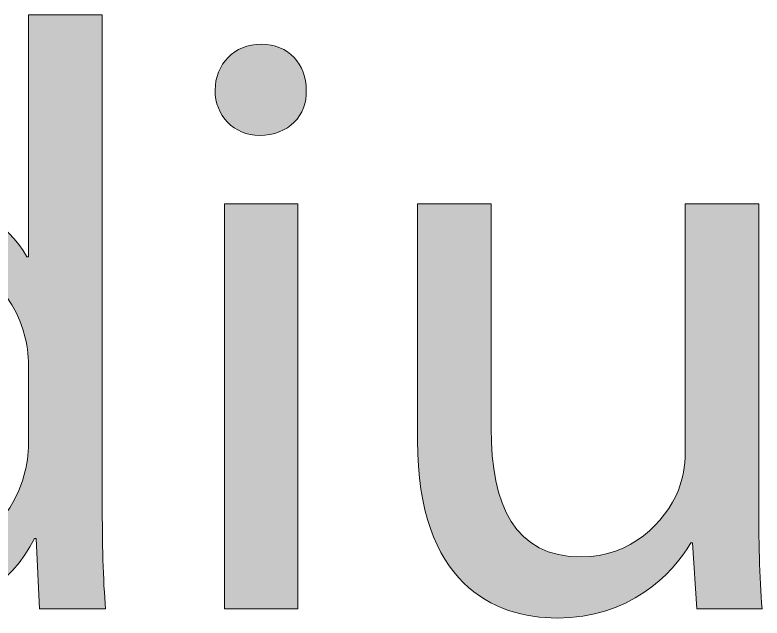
# Model space of a CAD drawing. Header units: inches. Extents: x -572 to 1154, y 60 to 244.
# Drawn here: x 514 to 540.8, y 144.73 to 166.35 of the extents above; entities that cross this region are included whole.
import ezdxf

# ---------------------------------------------------------------- set-up
doc = ezdxf.new("R2010")
doc.units = ezdxf.units.IN
doc.header["$MEASUREMENT"] = 0
doc.layers.add('Layer 1', color=7, linetype='Continuous')

# ---------------------------------------------------------------- blocks, each defined once
blk = doc.blocks.new('block 10')
at = {"layer": 'Layer 1', "true_color": 0xffffff}
h = blk.add_hatch(color=7, dxfattribs=at)
h.dxf.hatch_style = 2
edge = h.paths.add_edge_path()
edge.add_spline(control_points=[(517.133, 166.355), (517.133, 166.355), (517.133, 148.805), (517.133, 148.805), (517.133, 147.515), (517.163, 146.046), (517.252, 145.055), (517.252, 145.055), (514.883, 145.055), (514.883, 145.055), (514.883, 145.055), (514.763, 147.575), (514.763, 147.575), (514.763, 147.575), (514.703, 147.575), (514.703, 147.575), (513.892, 145.955), (512.123, 144.725), (509.753, 144.725), (506.243, 144.725), (503.542, 147.695), (503.542, 152.105), (503.513, 156.935), (506.512, 159.905), (510.052, 159.905), (512.272, 159.905), (513.772, 158.855), (514.432, 157.685), (514.432, 157.685), (514.492, 157.685), (514.492, 157.685), (514.492, 157.685), (514.492, 166.355), (514.492, 166.355), (514.492, 166.355), (517.133, 166.355), (517.133, 166.355), (517.133, 166.355), (517.133, 166.355), (517.133, 166.355)], knot_values=[0, 0, 0, 0, 1, 1, 1, 2, 2, 2, 3, 3, 3, 4, 4, 4, 5, 5, 5, 6, 6, 6, 7, 7, 7, 8, 8, 8, 9, 9, 9, 10, 10, 10, 11, 11, 11, 12, 12, 12, 13, 13, 13, 13], degree=3, periodic=1)
edge = h.paths.add_edge_path()
edge.add_spline(control_points=[(514.493, 153.665), (514.493, 153.995), (514.463, 154.445), (514.373, 154.775), (513.983, 156.456), (512.543, 157.835), (510.562, 157.835), (507.833, 157.835), (506.213, 155.435), (506.213, 152.226), (506.213, 149.286), (507.653, 146.855), (510.503, 146.855), (512.273, 146.855), (513.892, 148.025), (514.373, 150.006), (514.463, 150.366), (514.493, 150.726), (514.493, 151.145), (514.493, 151.145), (514.493, 153.665), (514.493, 153.665), (514.493, 153.665), (514.493, 153.665), (514.493, 153.665)], knot_values=[0, 0, 0, 0, 1, 1, 1, 2, 2, 2, 3, 3, 3, 4, 4, 4, 5, 5, 5, 6, 6, 6, 7, 7, 7, 8, 8, 8, 8], degree=3, periodic=1)
h = blk.add_hatch(color=7, dxfattribs=at)
h.dxf.hatch_style = 2
edge = h.paths.add_edge_path()
edge.add_spline(control_points=[(524.453, 163.655), (524.483, 162.755), (523.823, 162.035), (522.773, 162.035), (521.842, 162.035), (521.182, 162.755), (521.182, 163.655), (521.182, 164.586), (521.872, 165.306), (522.833, 165.306), (523.823, 165.305), (524.453, 164.585), (524.453, 163.655)], knot_values=[0, 0, 0, 0, 1, 1, 1, 2, 2, 2, 3, 3, 3, 4, 4, 4, 4], degree=3, periodic=1)
h.paths.add_polyline_path([(521.513, 145.055), (521.513, 159.575), (524.152, 159.575), (524.152, 145.055)])
h = blk.add_hatch(color=7, dxfattribs=at)
h.dxf.hatch_style = 2
edge = h.paths.add_edge_path()
edge.add_spline(control_points=[(540.682, 149.015), (540.682, 147.515), (540.712, 146.195), (540.802, 145.055), (540.802, 145.055), (538.462, 145.055), (538.462, 145.055), (538.462, 145.055), (538.312, 147.425), (538.312, 147.425), (538.312, 147.425), (538.252, 147.425), (538.252, 147.425), (537.562, 146.255), (536.032, 144.725), (533.452, 144.725), (531.172, 144.725), (528.443, 145.985), (528.443, 151.085), (528.443, 151.085), (528.443, 159.575), (528.443, 159.575), (528.443, 159.575), (531.082, 159.575), (531.082, 159.575), (531.082, 159.575), (531.082, 151.535), (531.082, 151.535), (531.082, 148.775), (531.922, 146.915), (534.323, 146.915), (536.093, 146.915), (537.323, 148.145), (537.802, 149.315), (537.952, 149.705), (538.043, 150.185), (538.043, 150.665), (538.043, 150.665), (538.043, 159.575), (538.043, 159.575), (538.043, 159.575), (540.682, 159.575), (540.682, 159.575), (540.682, 159.575), (540.682, 149.015), (540.682, 149.015)], knot_values=[0, 0, 0, 0, 1, 1, 1, 2, 2, 2, 3, 3, 3, 4, 4, 4, 5, 5, 5, 6, 6, 6, 7, 7, 7, 8, 8, 8, 9, 9, 9, 10, 10, 10, 11, 11, 11, 12, 12, 12, 13, 13, 13, 14, 14, 14, 15, 15, 15, 15], degree=3, periodic=1)
at = {"layer": 'Layer 1', "lineweight": 0}
blk.add_lwpolyline([(521.513, 145.055), (521.513, 159.575), (524.152, 159.575), (524.152, 145.055), (521.513, 145.055)], dxfattribs=at)
for points, knots in [([(517.133, 166.355), (517.133, 166.355), (517.133, 148.805), (517.133, 148.805), (517.133, 147.515), (517.163, 146.046), (517.252, 145.055), (517.252, 145.055), (514.883, 145.055), (514.883, 145.055), (514.883, 145.055), (514.763, 147.575), (514.763, 147.575), (514.763, 147.575), (514.703, 147.575), (514.703, 147.575), (513.892, 145.955), (512.123, 144.725), (509.753, 144.725), (506.243, 144.725), (503.542, 147.695), (503.542, 152.105), (503.513, 156.935), (506.512, 159.905), (510.052, 159.905), (512.272, 159.905), (513.772, 158.855), (514.432, 157.685), (514.432, 157.685), (514.492, 157.685), (514.492, 157.685), (514.492, 157.685), (514.492, 166.355), (514.492, 166.355), (514.492, 166.355), (517.133, 166.355), (517.133, 166.355), (517.133, 166.355), (517.133, 166.355), (517.133, 166.355)], [0, 0, 0, 0, 1, 1, 1, 2, 2, 2, 3, 3, 3, 4, 4, 4, 5, 5, 5, 6, 6, 6, 7, 7, 7, 8, 8, 8, 9, 9, 9, 10, 10, 10, 11, 11, 11, 12, 12, 12, 13, 13, 13, 13]), ([(524.453, 163.655), (524.483, 162.755), (523.823, 162.035), (522.773, 162.035), (521.842, 162.035), (521.182, 162.755), (521.182, 163.655), (521.182, 164.586), (521.872, 165.306), (522.833, 165.306), (523.823, 165.305), (524.453, 164.585), (524.453, 163.655)], [0, 0, 0, 0, 1, 1, 1, 2, 2, 2, 3, 3, 3, 4, 4, 4, 4]), ([(540.682, 149.015), (540.682, 147.515), (540.712, 146.195), (540.802, 145.055), (540.802, 145.055), (538.462, 145.055), (538.462, 145.055), (538.462, 145.055), (538.312, 147.425), (538.312, 147.425), (538.312, 147.425), (538.252, 147.425), (538.252, 147.425), (537.562, 146.255), (536.032, 144.725), (533.452, 144.725), (531.172, 144.725), (528.443, 145.985), (528.443, 151.085), (528.443, 151.085), (528.443, 159.575), (528.443, 159.575), (528.443, 159.575), (531.082, 159.575), (531.082, 159.575), (531.082, 159.575), (531.082, 151.535), (531.082, 151.535), (531.082, 148.775), (531.922, 146.915), (534.323, 146.915), (536.093, 146.915), (537.323, 148.145), (537.802, 149.315), (537.952, 149.705), (538.043, 150.185), (538.043, 150.665), (538.043, 150.665), (538.043, 159.575), (538.043, 159.575), (538.043, 159.575), (540.682, 159.575), (540.682, 159.575), (540.682, 159.575), (540.682, 149.015), (540.682, 149.015)], [0, 0, 0, 0, 1, 1, 1, 2, 2, 2, 3, 3, 3, 4, 4, 4, 5, 5, 5, 6, 6, 6, 7, 7, 7, 8, 8, 8, 9, 9, 9, 10, 10, 10, 11, 11, 11, 12, 12, 12, 13, 13, 13, 14, 14, 14, 15, 15, 15, 15]), ([(514.493, 153.665), (514.493, 153.995), (514.463, 154.445), (514.373, 154.775), (513.983, 156.456), (512.543, 157.835), (510.562, 157.835), (507.833, 157.835), (506.213, 155.435), (506.213, 152.226), (506.213, 149.286), (507.653, 146.855), (510.503, 146.855), (512.273, 146.855), (513.892, 148.025), (514.373, 150.006), (514.463, 150.366), (514.493, 150.726), (514.493, 151.145), (514.493, 151.145), (514.493, 153.665), (514.493, 153.665), (514.493, 153.665), (514.493, 153.665), (514.493, 153.665)], [0, 0, 0, 0, 1, 1, 1, 2, 2, 2, 3, 3, 3, 4, 4, 4, 5, 5, 5, 6, 6, 6, 7, 7, 7, 8, 8, 8, 8])]:
    blk.add_open_spline(points, degree=3, knots=knots, dxfattribs=at)
blk = doc.blocks.new('block 9')
at = {"layer": 'Layer 1'}
blk.add_blockref('block 10', (0, 0), dxfattribs=at)
blk = doc.blocks.new('block 5')
at = {"layer": 'Layer 1'}
blk.add_blockref('block 9', (0, 0), dxfattribs=at)

msp = doc.modelspace()

# ---------------------------------------------------------------- block references
at = {"layer": 'Layer 1'}
msp.add_blockref('block 5', (0, 0), dxfattribs=at)

doc.saveas('drawing.dxf')
